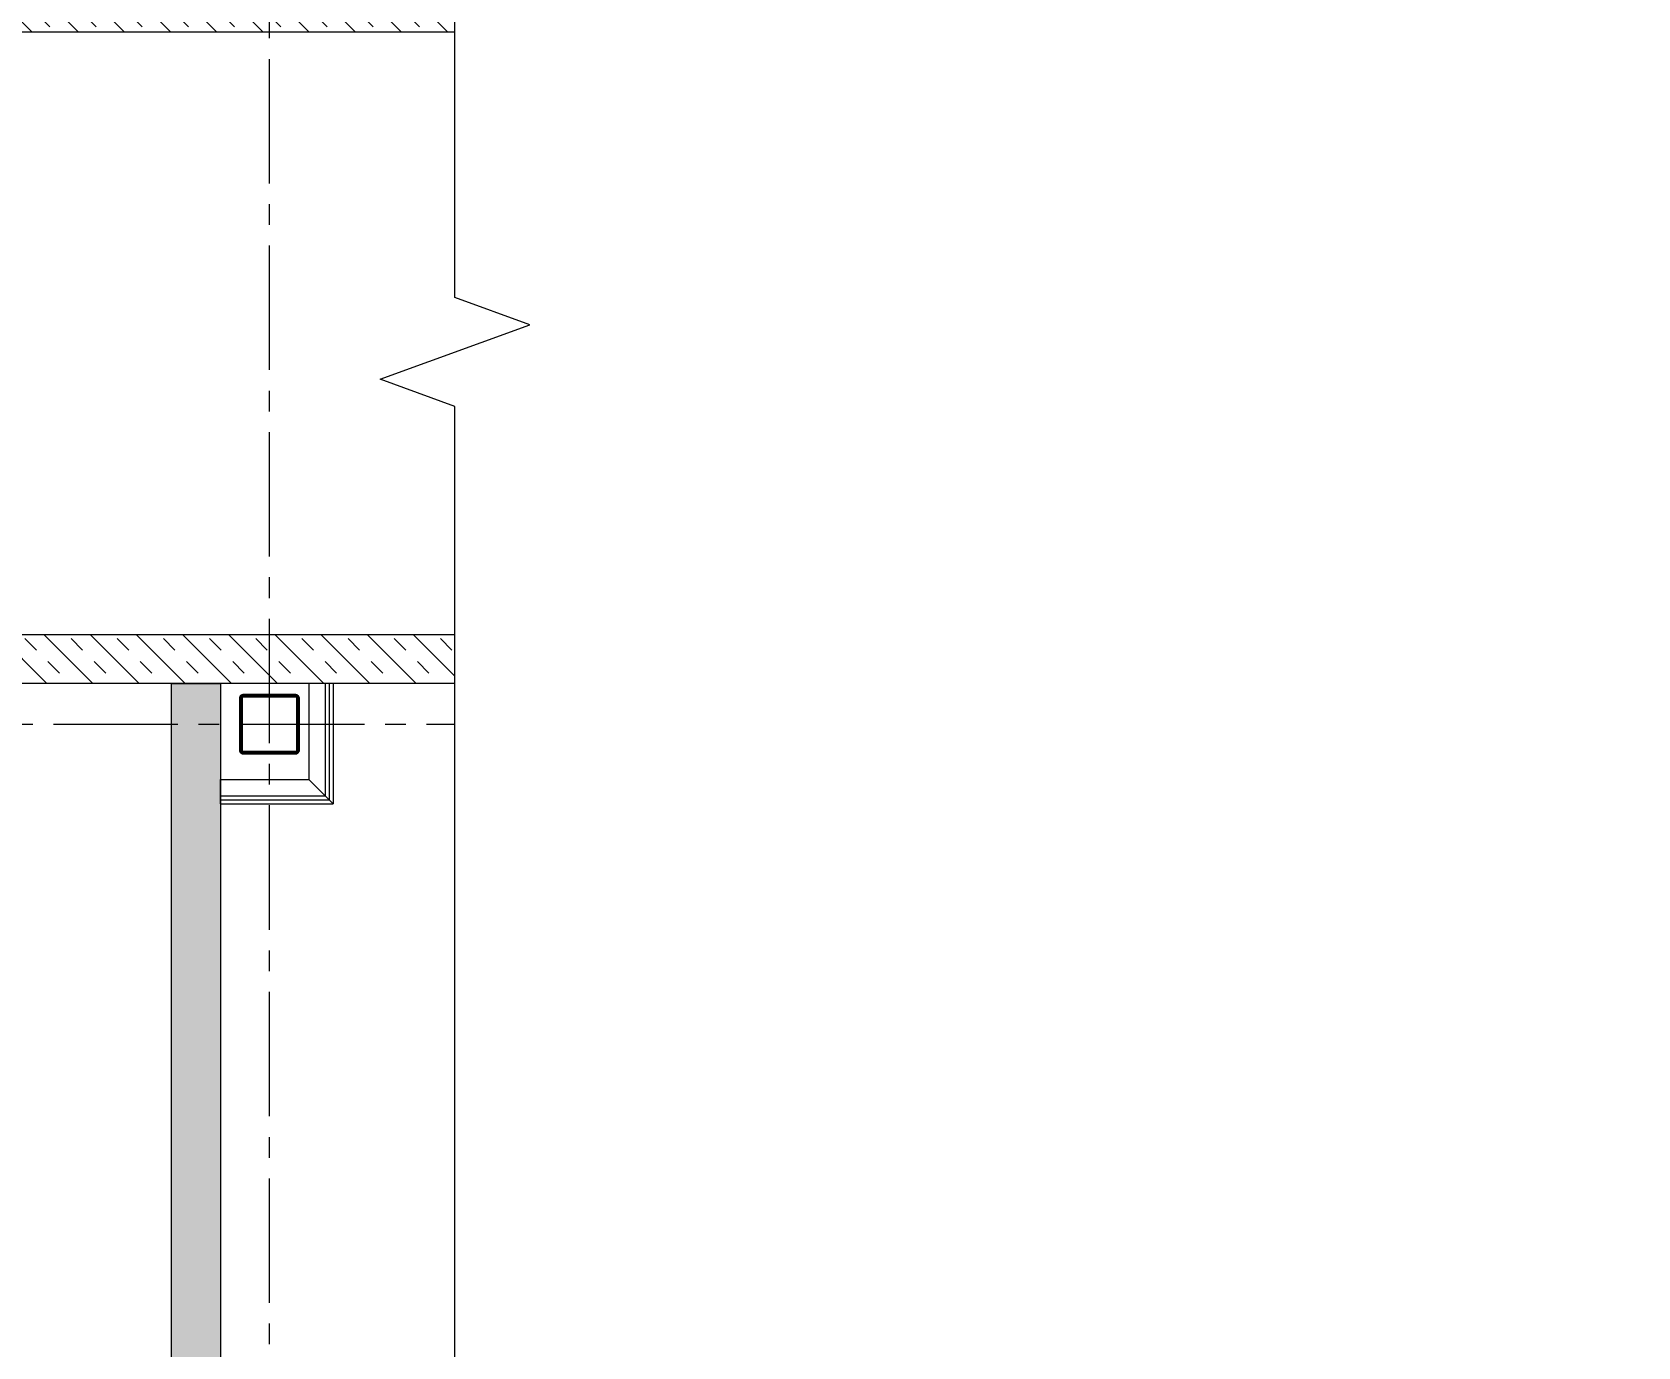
# Model space of a CAD drawing. Header units: millimetres. Extents: x -330955 to 144729, y -76510 to 25340.
# Drawn here: x 85291 to 90209, y -38974 to -34947 of the extents above; entities that cross this region are included whole.
import ezdxf
from ezdxf.enums import TextEntityAlignment as Align

# ---------------------------------------------------------------- set-up
doc = ezdxf.new("R2010")
doc.units = ezdxf.units.MM
doc.header["$LTSCALE"] = 20
doc.set_wipeout_variables(frame=1)
doc.linetypes.add('CENTER2', pattern=[28.575, 19.05, -3.175, 3.175, -3.175])
doc.layers.get('0').update_dxf_attribs({"lineweight": 0})
for name, color, linetype, lineweight in [('A-WALL', 5, 'Continuous', 13), ('FP-XX-МАРКИ ПОМЕЩЕНИЙ', 250, 'Continuous', 25), ('Высотные отметки', 7, 'Continuous', 9), ('Оси', 7, 'CENTER2', 9), ('Основной', 7, 'Continuous', 30), ('Стены', 7, 'Continuous', 18), ('Стены ГКЛ (графика)', 7, 'Continuous', 25), ('Стены штриховка', 7, 'Continuous', 9)]:
    doc.layers.add(name, color=color, linetype=linetype, lineweight=lineweight)
doc.styles.add('PDF ISOCPEUR', font='isocpeur.ttf')
pattern_1 = [(0, (12, 6), (3, 300), [3, -300]), (10, (108, 12), (-49.14, 295.96), [3, -300]), (20, (54, 78), (-99.79, 282.93), [3, -300]), (30, (120, 126), (-147.4, 261.3), [3, -300]), (40, (42, 144), (-190.54, 231.74), [3, -300]), (50, (66, 216), (-227.88, 195.13), [3, -300]), (60, (24, 270), (-258.3, 152.6), [3, -300]), (70, (120, 264), (-280.88, 105.43), [3, -300]), (80, (192, 276), (-294.92, 55.05), [3, -300]), (90, (228, 204), (-300, 3), [3, -300]), (100, (288, 198), (-295.96, -49.14), [3, -300]), (110, (288, 90), (-282.93, -99.8), [3, -300]), (120, (234, 54), (-261.3, -147.4), [3, -300]), (130, (150, 72), (-231.74, -190.54), [3, -300]), (140, (204, 126), (-195.13, -227.88), [3, -300]), (150, (150, 180), (-152.6, -258.3), [3, -300]), (160, (276, 12), (-105.43, -280.88), [3, -300])]

# ---------------------------------------------------------------- blocks, each defined once
blk = doc.blocks.new('*U237')
for points in [[(-80, -90), (80, -90, 0.414214), (90, -80), (90, 80, 0.414214), (80, 90), (-80, 90, 0.414214), (-90, 80), (-90, -80, 0.414214)], [(-80, -85), (80, -85, 0.414214), (85, -80), (85, 80, 0.414214), (80, 85), (-80, 85, 0.414214), (-85, 80), (-85, -80, 0.414214)]]:
    blk.add_lwpolyline(points, format="xyb", close=True)
blk = doc.blocks.new('ОТМ')
at = {"layer": 'Высотные отметки', "lineweight": 30, "transparency": 16777216}
for p, q in [((-597.7, -259.4), (-597.7, 240.6)), ((-597.7, 240.6), (602.3, 240.6)), ((602.3, 240.6), (602.3, -259.4)), ((602.3, -259.4), (-597.7, -259.4))]:
    blk.add_line(p, q, dxfattribs=at)
at = {"layer": 'Высотные отметки', "transparency": 16777216, "style": 'PDF ISOCPEUR', "flags": 8}
blk.add_attdef('ОТМ', text='', height=250, dxfattribs=at).set_placement((2.3, -9.4), align=Align.MIDDLE_CENTER)
blk = doc.blocks.new('*U1158')
at = {"layer": 'A-WALL', "linetype": 'Continuous', "lineweight": 18}
h = blk.add_hatch(dxfattribs=at)
h.set_pattern_fill('GENERAL_TEXTURE', color=30, scale=300, style=0, pattern_type=2)
h.set_pattern_definition(pattern_1)
h.paths.add_polyline_path([(12.5, 0), (12.5, -12.5), (530.7, -12.5), (530.7, 0)], flags=0)
at = {"layer": 'A-WALL', "color": 30, "linetype": 'Continuous'}
blk.add_line((0.9, -1.3), (345.9, -1.3), dxfattribs=at)
at = {"layer": 'A-WALL', "color": 11, "linetype": 'Continuous'}
for p, q in [((0.9, -13.8), (333.4, -13.8)), ((0.9, -26.3), (320.9, -26.3))]:
    blk.add_line(p, q, dxfattribs=at)
at = {"layer": 'A-WALL', "color": 8, "linetype": 'Continuous', "lineweight": 0}
blk.add_line((0.9, -76.3), (270.9, -76.3), dxfattribs=at)
for points in [[(0.9, -1.3), (0.9, -76.3)], [(270.9, -76.3), (345.9, -1.3)]]:
    blk.add_lwpolyline(points, dxfattribs=at)
blk = doc.blocks.new('*U1159')
at = {"layer": 'A-WALL', "linetype": 'Continuous', "lineweight": 18}
h = blk.add_hatch(dxfattribs=at)
h.set_pattern_fill('GENERAL_TEXTURE', color=30, scale=300, style=0, pattern_type=2)
h.set_pattern_definition(pattern_1)
h.paths.add_polyline_path([(12.5, 0), (12.5, -12.5), (530.7, -12.5), (530.7, 0)], flags=0)
at = {"layer": 'A-WALL', "color": 30, "linetype": 'Continuous'}
blk.add_line((0.9, -1.3), (369.9, -1.3), dxfattribs=at)
at = {"layer": 'A-WALL', "color": 11, "linetype": 'Continuous'}
for p, q in [((0.9, -13.8), (357.4, -13.8)), ((0.9, -26.3), (344.9, -26.3))]:
    blk.add_line(p, q, dxfattribs=at)
at = {"layer": 'A-WALL', "color": 8, "linetype": 'Continuous', "lineweight": 0}
blk.add_line((0.9, -76.3), (294.9, -76.3), dxfattribs=at)
for points in [[(0.9, -1.3), (0.9, -76.3)], [(294.9, -76.3), (369.9, -1.3)]]:
    blk.add_lwpolyline(points, dxfattribs=at)

msp = doc.modelspace()

# ---------------------------------------------------------------- hatches: boundary and pattern name
at = {"layer": 'Стены штриховка'}
h = msp.add_hatch(dxfattribs=at)
h.set_pattern_fill('ASHLER', color=256, scale=200, angle=270, pattern_type=2)
h.set_pattern_definition([(315, (-22876.98, -42743.96), (70.71068, 70.71068), []), (315, (-22806.28, -42743.96), (70.71068, 70.71068), [50, -50])])
h.paths.add_polyline_path([(89967.7783, -34796.7519), (82227.9277, -34796.7519), (82227.9277, -34946.7519), (89967.7783, -34946.7519)])
h = msp.add_hatch(dxfattribs=at)
h.set_pattern_fill('ASHLER', color=256, scale=200, angle=270, pattern_type=2)
h.set_pattern_definition([(315, (-23271.98, -42743.96), (70.71068, 70.71068), []), (315, (-23201.28, -42743.96), (70.71068, 70.71068), [50, -50])])
h.paths.add_polyline_path([(87162.9277, -36791.7519), (84922.9277, -36791.7519), (84922.9277, -36941.7519), (87162.9277, -36941.7519)])
h = msp.add_hatch(dxfattribs=at)
h.set_pattern_fill('ASHLER', color=256, scale=200, angle=270, pattern_type=2)
h.set_pattern_definition([(315, (-20021.98, -42743.96), (70.71068, 70.71068), []), (315, (-19951.28, -42743.96), (70.71068, 70.71068), [50, -50])])
h.paths.add_polyline_path([(90077.9277, -36791.7519), (88172.9277, -36791.7519), (88172.9277, -36941.7519), (90077.9277, -36941.7519)])
h = msp.add_hatch(dxfattribs=at)
h.set_pattern_fill('ASHLER', color=256, scale=200, angle=270, pattern_type=2)
h.set_pattern_definition([(315, (-25276.98, -42743.96), (70.71068, 70.71068), []), (315, (-25206.28, -42743.96), (70.71068, 70.71068), [50, -50])])
h.paths.add_polyline_path([(107132.9277, -40071.7519), (104432.9277, -40071.7519), (104432.9277, -40371.7519), (107132.9277, -40371.7519)])
h.paths.add_polyline_path([(101113.0885, -36941.7519), (100962.8386, -36941.7519), (100962.8386, -43196.7519), (101113.0885, -43196.7519)])
h.paths.add_polyline_path([(97902.8386, -36941.7519), (97752.5887, -36941.7519), (97752.5887, -43196.7519), (97902.8386, -43196.7519)])
h.paths.add_polyline_path([(94963.5887, -36941.7519), (94813.3388, -36941.7519), (94813.3388, -43196.7519), (94963.5887, -43196.7519)])
h.paths.add_polyline_path([(92278.3388, -36947.7519), (92128.0889, -36947.7519), (92128.0889, -43196.7519), (92278.3388, -43196.7519)])
h.paths.add_polyline_path([(89098.0889, -36947.7519), (88947.839, -36947.7519), (88947.839, -43196.7519), (89098.0889, -43196.7519)])
h.paths.add_polyline_path([(85868.1776, -36941.7519), (85717.9277, -36941.7519), (85717.9277, -43184.2519), (85868.1776, -43184.2519)])
h.paths.add_polyline_path([(97816.7543, -37699.0075), (97781.6896, -37699.0075), (97781.6896, -37404.6473), (97816.7543, -37404.6473)], flags=16)

# ---------------------------------------------------------------- linework, layer by layer
at = {"layer": 'Оси'}
for p, q in [((86017.9277, -45697.1343), (86017.9277, -29743.7133)), ((61353.4323, -37066.7519), (112039.911, -37066.7519))]:
    msp.add_line(p, q, dxfattribs=at)
at = {"layer": 'Стены'}
for points in [[(79827.9277, -34796.7519), (110207.9277, -34796.7519), (110207.9277, -34946.7519), (79827.9277, -34946.7519)], [(82917.9277, -36791.7519), (104232.9277, -36791.7519), (104232.9277, -36941.7519), (82917.9277, -36941.7519)], [(85717.9277, -36941.7519), (85868.1776, -36941.7519), (85868.1776, -43196.7519), (85717.9277, -43196.7519)], [(88947.839, -36947.7519), (89098.0889, -36947.7519), (89098.0889, -43196.7519), (88947.839, -43196.7519)]]:
    msp.add_lwpolyline(points, close=True, dxfattribs=at)
for points in [[(87162.9277, -36791.7519), (87162.9277, -36941.7519)], [(88172.9277, -36791.7519), (88172.9277, -36941.7519)], [(90077.9277, -36791.7519), (90077.9277, -36941.7519)]]:
    msp.add_lwpolyline(points, dxfattribs=at)

# ---------------------------------------------------------------- block references
at = {"layer": 'Высотные отметки'}
ref = msp.add_blockref('ОТМ', (88482.4656, -35551.2636), dxfattribs=at)
ref.add_attrib('ОТМ', '+3.800', dxfattribs={"height": 250, "style": 'PDF ISOCPEUR'}).set_placement((88484.7616, -35560.6186), align=Align.MIDDLE_CENTER)
at = {"layer": 'Основной'}
msp.add_blockref('*U237', (86017.9277, -37066.7519), dxfattribs=at)
at = {"layer": 'Стены ГКЛ (графика)', "rotation": 270}
msp.add_blockref('*U1159', (86214.5246, -36940.7262), dxfattribs=at)
at = {"layer": 'Стены ГКЛ (графика)', "xscale": -1, "rotation": 180}
msp.add_blockref('*U1158', (85867.2929, -37311.9579), dxfattribs=at)

# ---------------------------------------------------------------- next in the draw order: wipeouts: each hides what was drawn before it
at = {"lineweight": 0}
msp.add_wipeout([(117114.3502, -48757.1327), (86586.2574, -48518.3017), (86586.2574, -36093.6016), (86356.6972, -36010.0485), (86815.8175, -35842.9424), (86586.2574, -35759.3893), (86586.2574, -28615.9019), (117114.3502, -28751.4859), (117114.3502, -35759.3893), (117343.9104, -35842.9424), (116884.7901, -36010.0485), (117114.3502, -36093.6016)], dxfattribs=at).dxf.layer = 'FP-XX-МАРКИ ПОМЕЩЕНИЙ'

# ---------------------------------------------------------------- next in the draw order: linework, layer by layer
at = {"extrusion": (0, 0, -1)}
msp.add_lwpolyline([(-86586.2574, -43906.0531), (-86586.2574, -36093.6016), (-86356.6972, -36010.0485), (-86815.8175, -35842.9424), (-86586.2574, -35759.3893), (-86586.2574, -30211.7883)], dxfattribs=at)

doc.saveas('drawing.dxf')
